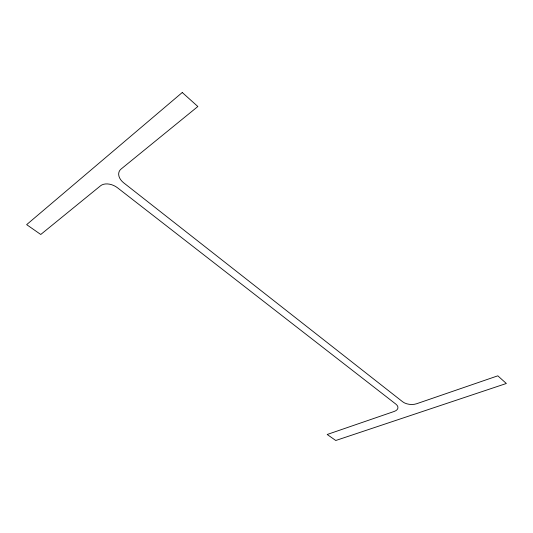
<?xml version="1.0" encoding="UTF-8"?>
<svg xmlns="http://www.w3.org/2000/svg" width="533" height="533" viewBox="0 0 533 533"><rect width="100%" height="100%" fill="white"/><g stroke="black" fill="none" stroke-linecap="round" stroke-linejoin="round"><path stroke-width="0.8" d="M182.259 92.509L26.65 224.64L40.761 234.487L100.557 185.777A12.712 8.408 25.4 0 1 117.493 187.776L395.926 404.167A9.747 5.257 6.3 0 1 394.213 411.443L327.189 434.488L335.777 440.491L506.35 383.487L497.815 375.825L416.559 403.761A10.014 5.477 5.2 0 1 402.681 401.795L123.716 182.846A13.039 8.941 25.5 0 1 121.031 169.094L197.856 106.513L182.259 92.509"/></g></svg>
